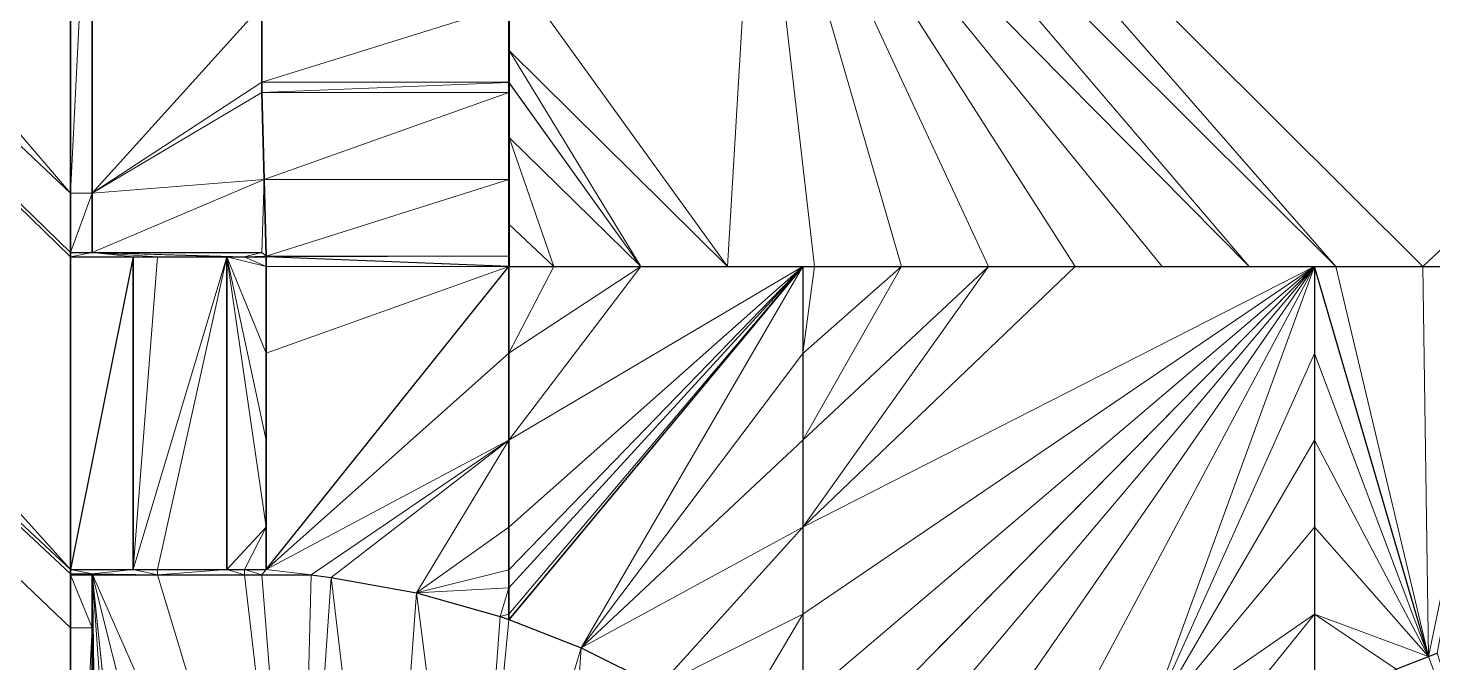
# Model space of a CAD drawing. Header units: metres. Extents: x 246428 to 246884, y 7418966 to 7419490.
# Drawn here: x 246715.28 to 246731.44, y 7419336.8 to 7419344.11 of the extents above; entities that cross this region are included whole.
import ezdxf

# ---------------------------------------------------------------- set-up
doc = ezdxf.new("R2010")
doc.units = ezdxf.units.M
doc.linetypes.add('blank name', pattern=[0])
doc.linetypes.add('HIDDEN', pattern=[9.525, 6.35, -3.175])
doc.layers.add('_12D_UNMAPPED', color=7, linetype='Continuous')
doc.layers.add('GRADELINES', color=250, linetype='HIDDEN', lineweight=25)
doc.layers.add('MISC_PATHS', color=7, linetype='Continuous', lineweight=35)
for name, color, linetype, lineweight, true_color in [('KERB_BACK', 7, 'Continuous', 35, 0x5fd2ff), ('KERB_LINE', 7, 'Continuous', 18, 0xb9b9b9), ('KERB_TOP', 7, 'Continuous', 18, 0xb9b9b9), ('STRUCTURE_RETAINING_WALL', 7, 'Continuous', 35, 0xeb00a5)]:
    doc.layers.add(name, color=color, linetype=linetype, lineweight=lineweight, true_color=true_color)

msp = doc.modelspace()

# ---------------------------------------------------------------- linework, layer by layer
at = {"layer": '_12D_UNMAPPED', "color": 3, "linetype": 'blank name', "lineweight": 0}
for points in [[(246715.767, 7419328.055, 34.725), (246622.898, 7419318.666, 34.002), (246669.359, 7419367.205, 34.673)], [(246672.065, 7419367.205, 34.692), (246715.767, 7419328.055, 34.725), (246669.359, 7419367.205, 34.673)], [(246715.767, 7419328.055, 34.725), (246672.065, 7419367.205, 34.692), (246674.359, 7419367.205, 34.709)], [(246715.767, 7419328.055, 34.725), (246672.065, 7419367.205, 34.692), (246672.065, 7419367.205, 34.692)], [(246715.767, 7419328.055, 34.725), (246674.359, 7419367.205, 34.709), (246679.359, 7419367.205, 34.744)], [(246715.767, 7419332.007, 34.753), (246715.767, 7419328.055, 34.725), (246679.359, 7419367.205, 34.744)], [(246715.767, 7419332.078, 34.753), (246715.767, 7419332.007, 34.753), (246679.359, 7419367.205, 34.744)], [(246715.767, 7419332.078, 34.753), (246715.767, 7419332.078, 34.753), (246679.359, 7419367.205, 34.744)], [(246684.359, 7419367.205, 34.779), (246715.767, 7419332.205, 34.754), (246679.359, 7419367.205, 34.744)], [(246715.767, 7419332.205, 34.754), (246715.767, 7419332.078, 34.753), (246679.359, 7419367.205, 34.744)], [(246684.359, 7419367.205, 34.779), (246715.767, 7419337.205, 34.789), (246715.767, 7419332.205, 34.754)], [(246684.359, 7419367.205, 34.779), (246715.767, 7419337.876, 34.794), (246715.767, 7419337.876, 34.794)], [(246684.359, 7419367.205, 34.779), (246715.767, 7419337.876, 34.794), (246715.767, 7419337.826, 34.794)], [(246715.767, 7419337.876, 34.794), (246684.359, 7419367.205, 34.779), (246689.359, 7419367.205, 34.815)], [(246684.359, 7419367.205, 34.779), (246715.767, 7419337.826, 34.794), (246715.767, 7419337.826, 34.794)], [(246684.359, 7419367.205, 34.779), (246715.767, 7419337.826, 34.794), (246715.767, 7419337.205, 34.789)], [(246715.767, 7419342.205, 34.825), (246689.359, 7419367.205, 34.815), (246694.359, 7419367.205, 34.85)], [(246715.767, 7419341.526, 34.82), (246715.767, 7419341.526, 34.82), (246689.359, 7419367.205, 34.815)], [(246715.767, 7419342.205, 34.825), (246715.767, 7419341.526, 34.82), (246689.359, 7419367.205, 34.815)], [(246715.767, 7419341.526, 34.82), (246715.767, 7419341.476, 34.82), (246689.359, 7419367.205, 34.815)], [(246715.767, 7419341.476, 34.82), (246715.767, 7419341.476, 34.82), (246689.359, 7419367.205, 34.815)], [(246715.767, 7419341.476, 34.82), (246715.767, 7419337.876, 34.794), (246689.359, 7419367.205, 34.815)], [(246715.767, 7419347.205, 34.86), (246715.767, 7419342.205, 34.825), (246694.359, 7419367.205, 34.85)], [(246731.329, 7419341.364, 35.67), (246723.667, 7419348.992, 35.67), (246739.573, 7419349.111, 35.67)], [(246732.329, 7419341.364, 35.67), (246731.329, 7419341.364, 35.67), (246739.573, 7419349.111, 35.67)], [(246731.329, 7419341.364, 35.67), (246730.329, 7419341.364, 35.67), (246723.667, 7419348.992, 35.67)], [(246723.667, 7419348.992, 35.67), (246730.329, 7419341.364, 35.67), (246723.667, 7419347.992, 35.67)], [(246723.667, 7419347.992, 35.67), (246729.329, 7419341.364, 35.67), (246723.667, 7419347.088, 35.67)], [(246723.667, 7419347.992, 35.67), (246730.329, 7419341.364, 35.67), (246729.329, 7419341.364, 35.67)], [(246715.768, 7419342.205, 35.325), (246715.767, 7419342.205, 34.825), (246715.768, 7419347.205, 35.36)], [(246715.767, 7419342.205, 34.825), (246715.767, 7419347.205, 34.86), (246715.768, 7419347.205, 35.36)], [(246715.768, 7419342.205, 35.325), (246715.768, 7419347.205, 35.36), (246716.018, 7419347.205, 35.36)], [(246716.018, 7419342.205, 35.325), (246715.768, 7419342.205, 35.325), (246716.018, 7419347.205, 35.36)], [(246717.967, 7419344.365, 35.613), (246716.018, 7419342.205, 35.325), (246716.018, 7419347.205, 35.36)], [(246723.667, 7419347.088, 35.67), (246723.329, 7419341.364, 35.67), (246720.813, 7419344.847, 35.67)], [(246724.329, 7419341.364, 35.67), (246723.329, 7419341.364, 35.67), (246723.667, 7419347.088, 35.67)], [(246727.329, 7419341.364, 35.67), (246726.329, 7419341.364, 35.67), (246723.667, 7419347.088, 35.67)], [(246728.329, 7419341.364, 35.67), (246727.329, 7419341.364, 35.67), (246723.667, 7419347.088, 35.67)], [(246729.329, 7419341.364, 35.67), (246728.329, 7419341.364, 35.67), (246723.667, 7419347.088, 35.67)], [(246726.329, 7419341.364, 35.67), (246725.329, 7419341.364, 35.67), (246723.667, 7419347.088, 35.67)], [(246725.329, 7419341.364, 35.67), (246724.329, 7419341.364, 35.67), (246723.667, 7419347.088, 35.67)], [(246720.811, 7419344.365, 35.67), (246720.813, 7419344.847, 35.67), (246720.813, 7419343.847, 35.67)], [(246723.329, 7419341.364, 35.67), (246720.813, 7419343.847, 35.67), (246720.813, 7419344.847, 35.67)], [(246716.018, 7419342.205, 35.325), (246717.967, 7419344.365, 35.613), (246717.967, 7419343.482, 35.613)], [(246720.811, 7419343.482, 35.67), (246717.967, 7419343.482, 35.613), (246720.811, 7419344.365, 35.67)], [(246717.967, 7419343.482, 35.613), (246717.967, 7419344.365, 35.613), (246720.811, 7419344.365, 35.67)], [(246720.811, 7419343.482, 35.67), (246720.811, 7419344.365, 35.67), (246720.813, 7419343.847, 35.67)], [(246720.811, 7419343.482, 35.67), (246720.813, 7419343.847, 35.67), (246722.329, 7419341.364, 35.67)], [(246723.329, 7419341.364, 35.67), (246722.329, 7419341.364, 35.67), (246720.813, 7419343.847, 35.67)], [(246716.018, 7419342.205, 35.325), (246717.967, 7419343.482, 35.613), (246717.967, 7419343.482, 35.613)], [(246716.018, 7419342.205, 35.325), (246717.967, 7419343.482, 35.613), (246717.97, 7419343.365, 35.613)], [(246720.811, 7419343.482, 35.67), (246720.811, 7419343.481, 35.67), (246717.967, 7419343.482, 35.613)], [(246717.967, 7419343.482, 35.613), (246720.811, 7419343.481, 35.67), (246717.967, 7419343.482, 35.613)], [(246717.967, 7419343.482, 35.613), (246720.811, 7419343.481, 35.67), (246717.97, 7419343.365, 35.613)], [(246720.811, 7419343.481, 35.67), (246720.811, 7419343.365, 35.67), (246717.97, 7419343.365, 35.613)], [(246720.811, 7419343.481, 35.67), (246720.811, 7419343.482, 35.67), (246722.329, 7419341.364, 35.67)], [(246720.811, 7419343.481, 35.67), (246722.329, 7419341.364, 35.67), (246720.813, 7419342.847, 35.67)], [(246720.811, 7419343.365, 35.67), (246720.811, 7419343.481, 35.67), (246720.813, 7419342.847, 35.67)], [(246717.995, 7419342.365, 35.614), (246716.018, 7419342.205, 35.325), (246717.97, 7419343.365, 35.613)], [(246717.995, 7419342.365, 35.614), (246717.97, 7419343.365, 35.613), (246720.811, 7419343.365, 35.67)], [(246720.811, 7419342.365, 35.67), (246717.995, 7419342.365, 35.614), (246720.811, 7419343.365, 35.67)], [(246720.811, 7419342.365, 35.67), (246720.811, 7419343.365, 35.67), (246720.813, 7419342.847, 35.67)], [(246720.813, 7419341.847, 35.67), (246720.811, 7419342.365, 35.67), (246720.813, 7419342.847, 35.67)], [(246721.329, 7419341.364, 35.67), (246720.813, 7419341.847, 35.67), (246720.813, 7419342.847, 35.67)], [(246722.329, 7419341.364, 35.67), (246721.329, 7419341.364, 35.67), (246720.813, 7419342.847, 35.67)], [(246716.018, 7419341.526, 35.32), (246716.018, 7419342.205, 35.325), (246717.995, 7419342.365, 35.614)], [(246716.018, 7419341.526, 35.32), (246717.995, 7419342.365, 35.614), (246717.967, 7419341.526, 35.613)], [(246717.995, 7419342.365, 35.614), (246718.017, 7419341.482, 35.614), (246717.967, 7419341.526, 35.613)], [(246718.017, 7419341.482, 35.614), (246717.995, 7419342.365, 35.614), (246720.811, 7419342.365, 35.67)], [(246720.811, 7419341.482, 35.67), (246718.017, 7419341.482, 35.614), (246720.811, 7419342.365, 35.67)], [(246720.811, 7419341.482, 35.67), (246720.811, 7419342.365, 35.67), (246720.813, 7419341.847, 35.67)], [(246715.767, 7419341.526, 34.82), (246715.767, 7419342.205, 34.825), (246715.768, 7419341.526, 35.32)], [(246715.767, 7419342.205, 34.825), (246715.768, 7419342.205, 35.325), (246715.768, 7419341.526, 35.32)], [(246715.768, 7419341.526, 35.32), (246716.018, 7419342.205, 35.325), (246716.018, 7419341.526, 35.32)], [(246715.768, 7419341.526, 35.32), (246715.768, 7419342.205, 35.325), (246716.018, 7419342.205, 35.325)], [(246720.813, 7419341.364, 35.67), (246720.811, 7419341.482, 35.67), (246720.813, 7419341.847, 35.67)], [(246720.813, 7419341.364, 35.67), (246720.813, 7419341.847, 35.67), (246721.329, 7419341.364, 35.67)], [(246715.767, 7419341.476, 34.82), (246715.768, 7419341.526, 35.32), (246716.018, 7419341.526, 35.32)], [(246715.767, 7419341.476, 34.82), (246716.018, 7419341.526, 35.32), (246716.487, 7419341.476, 34.82)], [(246715.767, 7419341.476, 34.82), (246715.767, 7419341.476, 34.82), (246716.018, 7419341.526, 35.32)], [(246715.767, 7419341.476, 34.82), (246715.767, 7419341.526, 34.82), (246715.768, 7419341.526, 35.32)], [(246715.767, 7419341.526, 34.82), (246715.767, 7419341.526, 34.82), (246715.768, 7419341.526, 35.32)], [(246715.767, 7419337.876, 34.794), (246715.767, 7419341.476, 34.82), (246715.768, 7419337.876, 34.794)], [(246715.767, 7419341.476, 34.82), (246716.487, 7419341.476, 34.82), (246715.768, 7419337.876, 34.794)], [(246716.487, 7419341.476, 34.82), (246716.487, 7419337.876, 34.808), (246715.768, 7419337.876, 34.794)], [(246716.018, 7419341.526, 35.32), (246717.567, 7419341.476, 35.608), (246716.767, 7419341.476, 35.024)], [(246717.567, 7419341.476, 35.608), (246716.018, 7419341.526, 35.32), (246717.767, 7419341.476, 35.611)], [(246716.487, 7419341.476, 34.82), (246716.018, 7419341.526, 35.32), (246716.767, 7419341.476, 35.024)], [(246717.767, 7419341.476, 35.611), (246716.018, 7419341.526, 35.32), (246717.967, 7419341.526, 35.613)], [(246716.487, 7419337.876, 34.808), (246717.567, 7419341.476, 35.608), (246716.768, 7419337.876, 35.017)], [(246716.487, 7419337.876, 34.808), (246716.767, 7419341.476, 35.024), (246717.567, 7419341.476, 35.608)], [(246716.487, 7419337.876, 34.808), (246716.487, 7419341.476, 34.82), (246716.767, 7419341.476, 35.024)], [(246717.567, 7419341.476, 35.608), (246717.567, 7419337.876, 35.608), (246716.768, 7419337.876, 35.017)], [(246717.567, 7419341.476, 35.608), (246718.017, 7419341.364, 35.614), (246718.017, 7419340.365, 35.614)], [(246717.567, 7419341.476, 35.608), (246718.017, 7419340.365, 35.614), (246718.017, 7419339.365, 35.613)], [(246717.567, 7419341.476, 35.608), (246718.017, 7419339.365, 35.613), (246718.017, 7419338.365, 35.613)], [(246718.017, 7419341.364, 35.614), (246717.567, 7419341.476, 35.608), (246717.767, 7419341.476, 35.611)], [(246717.567, 7419341.476, 35.608), (246718.017, 7419338.365, 35.613), (246717.567, 7419337.876, 35.608)], [(246718.017, 7419341.482, 35.614), (246717.767, 7419341.476, 35.611), (246717.967, 7419341.526, 35.613)], [(246718.017, 7419341.482, 35.614), (246718.017, 7419341.476, 35.614), (246717.767, 7419341.476, 35.611)], [(246718.017, 7419341.365, 35.614), (246718.017, 7419341.364, 35.614), (246717.767, 7419341.476, 35.611)], [(246717.767, 7419341.476, 35.611), (246718.017, 7419341.476, 35.614), (246718.017, 7419341.365, 35.614)], [(246718.017, 7419341.482, 35.614), (246718.017, 7419341.482, 35.614), (246717.967, 7419341.526, 35.613)], [(246720.811, 7419341.482, 35.67), (246720.811, 7419341.481, 35.67), (246718.017, 7419341.476, 35.614)], [(246718.017, 7419341.482, 35.614), (246720.811, 7419341.482, 35.67), (246718.017, 7419341.476, 35.614)], [(246718.017, 7419341.482, 35.614), (246720.811, 7419341.482, 35.67), (246718.017, 7419341.482, 35.614)], [(246720.811, 7419341.481, 35.67), (246720.811, 7419341.365, 35.67), (246718.017, 7419341.476, 35.614)], [(246720.811, 7419341.365, 35.67), (246718.017, 7419341.365, 35.614), (246718.017, 7419341.476, 35.614)], [(246720.813, 7419341.364, 35.67), (246720.811, 7419341.481, 35.67), (246720.811, 7419341.482, 35.67)], [(246720.811, 7419341.365, 35.67), (246720.811, 7419341.481, 35.67), (246720.813, 7419341.364, 35.67)], [(246718.017, 7419341.365, 35.614), (246720.811, 7419341.365, 35.67), (246718.017, 7419341.364, 35.614)], [(246720.811, 7419341.365, 35.67), (246720.811, 7419341.364, 35.67), (246718.017, 7419341.364, 35.614)], [(246718.017, 7419341.364, 35.614), (246720.811, 7419341.364, 35.67), (246718.017, 7419340.365, 35.614)], [(246720.811, 7419341.364, 35.67), (246720.811, 7419340.365, 35.65), (246718.017, 7419337.876, 35.614)], [(246718.017, 7419340.365, 35.614), (246720.811, 7419341.364, 35.67), (246718.017, 7419337.876, 35.614)], [(246720.811, 7419341.364, 35.67), (246720.811, 7419341.365, 35.67), (246720.813, 7419341.364, 35.67)], [(246720.811, 7419340.365, 35.65), (246721.329, 7419341.364, 35.67), (246722.329, 7419341.364, 35.67)], [(246720.811, 7419337.666, 35.596), (246720.811, 7419337.666, 35.596), (246724.193, 7419341.364, 35.67)], [(246720.811, 7419337.365, 35.59), (246720.811, 7419337.666, 35.596), (246724.193, 7419341.364, 35.67)], [(246720.811, 7419339.365, 35.63), (246720.811, 7419340.365, 35.65), (246722.329, 7419341.364, 35.67)], [(246720.811, 7419340.365, 35.65), (246720.813, 7419341.364, 35.67), (246721.329, 7419341.364, 35.67)], [(246720.811, 7419337.299, 35.589), (246720.811, 7419337.304, 35.589), (246724.193, 7419341.364, 35.67)], [(246720.811, 7419340.365, 35.65), (246720.811, 7419341.364, 35.67), (246720.813, 7419341.364, 35.67)], [(246720.811, 7419338.365, 35.61), (246720.811, 7419339.365, 35.63), (246724.193, 7419341.364, 35.67)], [(246720.811, 7419339.365, 35.63), (246722.329, 7419341.364, 35.67), (246724.193, 7419341.364, 35.67)], [(246720.811, 7419337.299, 35.589), (246724.193, 7419341.364, 35.67), (246721.645, 7419336.977, 35.594)], [(246720.811, 7419337.666, 35.596), (246720.811, 7419337.875, 35.6), (246724.193, 7419341.364, 35.67)], [(246720.811, 7419337.304, 35.589), (246720.811, 7419337.365, 35.59), (246724.193, 7419341.364, 35.67)], [(246720.811, 7419337.875, 35.6), (246720.811, 7419338.365, 35.61), (246724.193, 7419341.364, 35.67)], [(246720.811, 7419337.875, 35.6), (246720.811, 7419337.875, 35.6), (246724.193, 7419341.364, 35.67)], [(246721.645, 7419336.977, 35.594), (246724.193, 7419341.364, 35.67), (246724.193, 7419340.364, 35.66)], [(246722.329, 7419341.364, 35.67), (246723.329, 7419341.364, 35.67), (246724.193, 7419341.364, 35.67)], [(246724.329, 7419341.364, 35.67), (246724.193, 7419341.364, 35.67), (246723.329, 7419341.364, 35.67)], [(246724.193, 7419341.364, 35.67), (246724.329, 7419341.364, 35.67), (246724.193, 7419340.364, 35.66)], [(246724.193, 7419339.364, 35.65), (246726.329, 7419341.364, 35.67), (246724.193, 7419338.364, 35.64)], [(246724.193, 7419337.364, 35.63), (246724.193, 7419338.364, 35.64), (246730.082, 7419341.364, 35.67)], [(246724.329, 7419341.364, 35.67), (246725.329, 7419341.364, 35.67), (246724.193, 7419340.364, 35.66)], [(246725.329, 7419341.364, 35.67), (246726.329, 7419341.364, 35.67), (246724.193, 7419339.364, 35.65)], [(246724.193, 7419340.364, 35.66), (246725.329, 7419341.364, 35.67), (246724.193, 7419339.364, 35.65)], [(246724.194, 7419335.389, 35.61), (246724.193, 7419335.389, 35.61), (246730.082, 7419341.364, 35.67)], [(246724.193, 7419336.364, 35.62), (246724.193, 7419337.364, 35.63), (246730.082, 7419341.364, 35.67)], [(246724.193, 7419335.389, 35.61), (246724.193, 7419336.364, 35.62), (246730.082, 7419341.364, 35.67)], [(246724.193, 7419338.364, 35.64), (246727.329, 7419341.364, 35.67), (246730.082, 7419341.364, 35.67)], [(246724.193, 7419338.364, 35.64), (246726.329, 7419341.364, 35.67), (246727.329, 7419341.364, 35.67)], [(246725.168, 7419335.543, 35.61), (246724.194, 7419335.389, 35.61), (246730.082, 7419341.364, 35.67)], [(246726.156, 7419335.7, 35.61), (246725.168, 7419335.543, 35.61), (246730.082, 7419341.364, 35.67)], [(246727.143, 7419335.857, 35.61), (246726.156, 7419335.7, 35.61), (246730.082, 7419341.364, 35.67)], [(246727.143, 7419335.857, 35.61), (246730.082, 7419341.364, 35.67), (246728.131, 7419336.013, 35.61)], [(246727.329, 7419341.364, 35.67), (246728.329, 7419341.364, 35.67), (246730.082, 7419341.364, 35.67)], [(246728.131, 7419336.013, 35.61), (246730.082, 7419341.364, 35.67), (246730.082, 7419340.364, 35.658)], [(246728.329, 7419341.364, 35.67), (246729.329, 7419341.364, 35.67), (246730.082, 7419341.364, 35.67)], [(246730.329, 7419341.364, 35.67), (246730.082, 7419341.364, 35.67), (246729.329, 7419341.364, 35.67)], [(246730.082, 7419341.364, 35.67), (246730.329, 7419341.364, 35.67), (246731.395, 7419336.876, 35.58)], [(246730.082, 7419340.364, 35.658), (246730.082, 7419341.364, 35.67), (246731.395, 7419336.876, 35.58)], [(246730.329, 7419341.364, 35.67), (246731.329, 7419341.364, 35.67), (246731.395, 7419336.876, 35.58)], [(246731.329, 7419341.364, 35.67), (246732.329, 7419341.364, 35.67), (246731.395, 7419336.876, 35.58)], [(246732.329, 7419341.364, 35.67), (246731.495, 7419336.913, 35.581), (246731.395, 7419336.876, 35.58)], [(246720.811, 7419340.365, 35.65), (246720.811, 7419339.365, 35.63), (246718.017, 7419337.876, 35.614)], [(246718.017, 7419340.365, 35.614), (246718.017, 7419337.876, 35.614), (246718.017, 7419339.365, 35.613)], [(246721.645, 7419336.977, 35.594), (246724.193, 7419340.364, 35.66), (246724.193, 7419339.364, 35.65)], [(246728.131, 7419336.013, 35.61), (246730.082, 7419340.364, 35.658), (246730.082, 7419339.364, 35.646)], [(246730.082, 7419340.364, 35.658), (246731.395, 7419336.876, 35.58), (246730.082, 7419339.364, 35.646)], [(246718.535, 7419337.815, 35.608), (246718.017, 7419337.876, 35.614), (246720.811, 7419339.365, 35.63)], [(246718.017, 7419338.365, 35.613), (246718.017, 7419339.365, 35.613), (246718.017, 7419337.876, 35.614)], [(246718.535, 7419337.815, 35.608), (246720.811, 7419339.365, 35.63), (246718.766, 7419337.787, 35.606)], [(246718.766, 7419337.787, 35.606), (246720.811, 7419339.365, 35.63), (246719.75, 7419337.608, 35.598)], [(246720.811, 7419339.365, 35.63), (246720.811, 7419338.365, 35.61), (246719.75, 7419337.608, 35.598)], [(246721.645, 7419336.977, 35.594), (246724.193, 7419339.364, 35.65), (246724.193, 7419338.364, 35.64)], [(246728.131, 7419336.013, 35.61), (246730.082, 7419339.364, 35.646), (246730.082, 7419338.364, 35.634)], [(246731.395, 7419336.876, 35.58), (246730.082, 7419338.364, 35.634), (246730.082, 7419339.364, 35.646)], [(246717.567, 7419337.876, 35.608), (246718.017, 7419338.365, 35.613), (246717.768, 7419337.876, 35.611)], [(246718.017, 7419338.365, 35.613), (246718.017, 7419337.876, 35.613), (246717.768, 7419337.876, 35.611)], [(246718.017, 7419337.876, 35.613), (246718.017, 7419338.365, 35.613), (246718.017, 7419337.876, 35.614)], [(246720.811, 7419338.365, 35.61), (246720.811, 7419337.875, 35.6), (246719.75, 7419337.608, 35.598)], [(246721.645, 7419336.977, 35.594), (246724.193, 7419338.364, 35.64), (246722.539, 7419336.531, 35.599)], [(246724.193, 7419338.364, 35.64), (246724.193, 7419337.364, 35.63), (246722.539, 7419336.531, 35.599)], [(246730.082, 7419338.364, 35.634), (246730.082, 7419337.364, 35.623), (246728.131, 7419336.013, 35.61)], [(246730.082, 7419337.364, 35.623), (246730.082, 7419338.364, 35.634), (246731.395, 7419336.876, 35.58)], [(246715.768, 7419337.826, 35.294), (246715.767, 7419337.826, 34.794), (246715.768, 7419337.876, 34.794)], [(246715.767, 7419337.826, 34.794), (246715.767, 7419337.876, 34.794), (246715.768, 7419337.876, 34.794)], [(246715.767, 7419337.876, 34.794), (246715.767, 7419337.876, 34.794), (246715.768, 7419337.876, 34.794)], [(246715.767, 7419337.826, 34.794), (246715.768, 7419337.826, 35.294), (246715.768, 7419337.815, 35.294)], [(246715.767, 7419337.826, 34.794), (246715.767, 7419337.826, 34.794), (246715.768, 7419337.826, 35.294)], [(246715.767, 7419337.205, 34.789), (246715.767, 7419337.826, 34.794), (246715.768, 7419337.815, 35.294)], [(246715.768, 7419337.205, 35.289), (246715.767, 7419337.205, 34.789), (246715.768, 7419337.815, 35.294)], [(246716.487, 7419337.876, 34.808), (246716.487, 7419337.876, 34.809), (246715.768, 7419337.876, 34.794)], [(246716.018, 7419337.826, 35.294), (246715.768, 7419337.826, 35.294), (246715.768, 7419337.876, 34.794)], [(246716.018, 7419337.826, 35.294), (246715.768, 7419337.876, 34.794), (246716.487, 7419337.876, 34.809)], [(246715.768, 7419337.826, 35.294), (246716.018, 7419337.826, 35.294), (246715.768, 7419337.815, 35.294)], [(246715.768, 7419337.815, 35.294), (246716.018, 7419337.826, 35.294), (246716.018, 7419337.815, 35.294)], [(246716.018, 7419337.205, 35.289), (246715.768, 7419337.205, 35.289), (246715.768, 7419337.815, 35.294)], [(246716.018, 7419337.205, 35.289), (246715.768, 7419337.815, 35.294), (246716.018, 7419337.815, 35.294)], [(246716.768, 7419337.815, 35.417), (246716.018, 7419337.826, 35.294), (246716.487, 7419337.876, 34.809)], [(246716.018, 7419337.826, 35.294), (246716.423, 7419332.111, 34.783), (246716.085, 7419332.057, 34.767)], [(246716.609, 7419332.14, 34.791), (246716.608, 7419332.14, 34.791), (246716.018, 7419337.826, 35.294)], [(246716.608, 7419332.14, 34.791), (246716.423, 7419332.111, 34.783), (246716.018, 7419337.826, 35.294)], [(246716.018, 7419337.826, 35.294), (246716.085, 7419332.057, 34.767), (246716.018, 7419337.815, 35.294)], [(246716.768, 7419337.815, 35.417), (246718.399, 7419332.424, 34.874), (246716.018, 7419337.826, 35.294)], [(246716.018, 7419337.826, 35.294), (246717.411, 7419332.268, 34.828), (246716.609, 7419332.14, 34.791)], [(246716.018, 7419337.826, 35.294), (246718.399, 7419332.424, 34.874), (246717.411, 7419332.268, 34.828)], [(246716.085, 7419332.057, 34.767), (246716.018, 7419337.205, 35.289), (246716.018, 7419337.815, 35.294)], [(246716.768, 7419337.815, 35.417), (246716.487, 7419337.876, 34.809), (246716.768, 7419337.876, 35.017)], [(246716.487, 7419337.876, 34.809), (246716.487, 7419337.876, 34.808), (246716.768, 7419337.876, 35.017)], [(246716.768, 7419337.815, 35.417), (246716.768, 7419337.876, 35.017), (246717.567, 7419337.876, 35.608)], [(246716.768, 7419337.876, 35.017), (246717.567, 7419337.876, 35.608), (246717.567, 7419337.876, 35.608)], [(246717.768, 7419337.815, 35.58), (246716.768, 7419337.815, 35.417), (246717.567, 7419337.876, 35.608)], [(246718.399, 7419332.424, 34.874), (246716.768, 7419337.815, 35.417), (246717.768, 7419337.815, 35.58)], [(246717.768, 7419337.815, 35.58), (246717.567, 7419337.876, 35.608), (246717.768, 7419337.876, 35.611)], [(246717.567, 7419337.876, 35.608), (246717.567, 7419337.876, 35.608), (246717.768, 7419337.876, 35.611)], [(246718.017, 7419337.876, 35.613), (246718.017, 7419337.876, 35.614), (246717.768, 7419337.876, 35.611)], [(246717.967, 7419337.815, 35.613), (246717.768, 7419337.876, 35.611), (246718.017, 7419337.876, 35.614)], [(246717.967, 7419337.815, 35.613), (246717.768, 7419337.815, 35.58), (246717.768, 7419337.876, 35.611)], [(246718.399, 7419332.424, 34.874), (246717.768, 7419337.815, 35.58), (246717.967, 7419337.815, 35.613)], [(246718.535, 7419337.815, 35.608), (246717.967, 7419337.815, 35.613), (246718.017, 7419337.876, 35.614)], [(246718.399, 7419332.424, 34.874), (246717.967, 7419337.815, 35.613), (246718.535, 7419337.815, 35.608)], [(246718.399, 7419332.424, 34.874), (246718.535, 7419337.815, 35.608), (246718.766, 7419337.787, 35.606)], [(246719.386, 7419332.581, 34.919), (246718.399, 7419332.424, 34.874), (246718.766, 7419337.787, 35.606)], [(246719.386, 7419332.581, 34.919), (246718.766, 7419337.787, 35.606), (246719.75, 7419337.608, 35.598)], [(246720.811, 7419337.875, 35.6), (246720.811, 7419337.875, 35.6), (246719.75, 7419337.608, 35.598)], [(246720.811, 7419337.875, 35.6), (246720.811, 7419337.666, 35.596), (246719.75, 7419337.608, 35.598)], [(246720.374, 7419332.738, 34.965), (246719.386, 7419332.581, 34.919), (246719.75, 7419337.608, 35.598)], [(246720.811, 7419337.666, 35.596), (246720.811, 7419337.666, 35.596), (246719.75, 7419337.608, 35.598)], [(246719.75, 7419337.608, 35.598), (246720.811, 7419337.666, 35.596), (246720.712, 7419337.337, 35.59)], [(246720.374, 7419332.738, 34.965), (246719.75, 7419337.608, 35.598), (246720.712, 7419337.337, 35.59)], [(246720.811, 7419337.666, 35.596), (246720.811, 7419337.365, 35.59), (246720.712, 7419337.337, 35.59)], [(246720.811, 7419337.299, 35.589), (246720.374, 7419332.738, 34.965), (246720.712, 7419337.337, 35.59)], [(246720.374, 7419332.738, 34.965), (246720.811, 7419337.299, 35.589), (246721.645, 7419336.977, 35.594)], [(246720.811, 7419337.304, 35.589), (246720.712, 7419337.337, 35.59), (246720.811, 7419337.365, 35.59)], [(246720.811, 7419337.299, 35.589), (246720.712, 7419337.337, 35.59), (246720.811, 7419337.304, 35.589)], [(246722.539, 7419336.531, 35.599), (246724.193, 7419337.364, 35.63), (246723.388, 7419336.003, 35.605)], [(246724.193, 7419337.364, 35.63), (246724.193, 7419336.364, 35.62), (246723.388, 7419336.003, 35.605)], [(246728.131, 7419336.013, 35.61), (246730.082, 7419337.364, 35.623), (246729.118, 7419336.17, 35.61)], [(246730.082, 7419337.364, 35.623), (246730.082, 7419336.364, 35.611), (246729.118, 7419336.17, 35.61)], [(246730.082, 7419336.364, 35.611), (246730.082, 7419337.364, 35.623), (246731.022, 7419336.73, 35.589)], [(246731.022, 7419336.73, 35.589), (246730.082, 7419337.364, 35.623), (246731.395, 7419336.876, 35.58)], [(246715.767, 7419332.205, 34.754), (246715.768, 7419337.205, 35.289), (246715.768, 7419332.205, 35.254)], [(246715.767, 7419332.205, 34.754), (246715.767, 7419337.205, 34.789), (246715.768, 7419337.205, 35.289)], [(246715.768, 7419332.205, 35.254), (246715.768, 7419337.205, 35.289), (246716.018, 7419337.205, 35.289)], [(246715.768, 7419332.205, 35.254), (246716.018, 7419337.205, 35.289), (246716.018, 7419332.205, 35.254)], [(246716.018, 7419332.205, 35.254), (246716.018, 7419337.205, 35.289), (246716.085, 7419332.057, 34.767)], [(246721.362, 7419332.894, 35.01), (246720.374, 7419332.738, 34.965), (246721.645, 7419336.977, 35.594)], [(246721.362, 7419332.894, 35.01), (246721.645, 7419336.977, 35.594), (246722.539, 7419336.531, 35.599)], [(246732.226, 7419334.618, 35.239), (246731.022, 7419336.73, 35.589), (246731.395, 7419336.876, 35.58)], [(246732.226, 7419334.618, 35.239), (246731.395, 7419336.876, 35.58), (246731.495, 7419336.913, 35.581)]]:
    msp.add_3dface(points, dxfattribs=at)
at = {"layer": 'GRADELINES'}
for points in [[(246720.813, 7419344.847, 35.67), (246720.813, 7419343.847, 35.67), (246720.813, 7419342.847, 35.67), (246720.813, 7419341.847, 35.67), (246720.813, 7419341.364, 35.67), (246720.813, 7419341.364, 35.67), (246721.329, 7419341.364, 35.67), (246722.329, 7419341.364, 35.67), (246723.329, 7419341.364, 35.67), (246724.329, 7419341.364, 35.67), (246725.329, 7419341.364, 35.67), (246726.329, 7419341.364, 35.67), (246727.329, 7419341.364, 35.67), (246728.329, 7419341.364, 35.67), (246729.329, 7419341.364, 35.67), (246730.329, 7419341.364, 35.67), (246731.329, 7419341.364, 35.67), (246732.329, 7419341.364, 35.67)], [(246715.767, 7419341.526, 34.82), (246715.768, 7419341.526, 35.32), (246716.018, 7419341.526, 35.32), (246716.018, 7419341.526, 35.32), (246717.967, 7419341.526, 35.613)], [(246715.767, 7419341.476, 34.82), (246716.487, 7419341.476, 34.819), (246716.487, 7419341.476, 34.819), (246716.767, 7419341.476, 35.024), (246717.567, 7419341.476, 35.608), (246717.567, 7419341.476, 35.608), (246717.767, 7419341.476, 35.611), (246718.017, 7419341.476, 35.614)], [(246716.487, 7419341.476, 34.82), (246715.768, 7419337.876, 34.794)], [(246720.811, 7419341.365, 35.67), (246718.017, 7419341.476, 35.614)], [(246718.017, 7419337.876, 35.614), (246720.811, 7419341.364, 35.67)], [(246724.193, 7419341.364, 35.67), (246720.811, 7419337.299, 35.589)], [(246724.193, 7419341.364, 35.67), (246724.193, 7419340.364, 35.66), (246724.193, 7419339.364, 35.65), (246724.193, 7419338.364, 35.64), (246724.193, 7419337.364, 35.63), (246724.193, 7419336.364, 35.62), (246724.193, 7419335.389, 35.61)], [(246730.082, 7419341.364, 35.67), (246724.193, 7419335.389, 35.61)], [(246730.082, 7419341.364, 35.67), (246730.082, 7419340.364, 35.658), (246730.082, 7419339.364, 35.646), (246730.082, 7419338.364, 35.634), (246730.082, 7419337.364, 35.623), (246730.082, 7419336.364, 35.611), (246730.082, 7419336.323, 35.61)], [(246731.395, 7419336.876, 35.58), (246730.082, 7419341.364, 35.67)], [(246715.768, 7419337.876, 34.794), (246716.487, 7419337.876, 34.809), (246716.487, 7419337.876, 34.809), (246716.768, 7419337.876, 35.017), (246717.567, 7419337.876, 35.608), (246717.567, 7419337.876, 35.608), (246717.768, 7419337.876, 35.611), (246718.017, 7419337.876, 35.614)], [(246715.768, 7419337.815, 35.294), (246716.018, 7419337.815, 35.294), (246716.018, 7419337.815, 35.294), (246716.768, 7419337.815, 35.417), (246717.768, 7419337.815, 35.58), (246717.967, 7419337.815, 35.613), (246717.967, 7419337.815, 35.613), (246718.535, 7419337.815, 35.608), (246718.535, 7419337.815, 35.608), (246718.766, 7419337.787, 35.606), (246719.75, 7419337.608, 35.598), (246720.712, 7419337.337, 35.59), (246720.811, 7419337.304, 35.589), (246720.811, 7419337.304, 35.589), (246721.645, 7419336.977, 35.594), (246722.539, 7419336.531, 35.599)], [(246716.018, 7419337.826, 35.294), (246716.085, 7419332.057, 34.767)], [(246731.022, 7419336.73, 35.589), (246731.395, 7419336.876, 35.58), (246731.395, 7419336.876, 35.58), (246731.495, 7419336.913, 35.581)]]:
    msp.add_polyline3d(points, dxfattribs=at)
at = {"layer": 'KERB_BACK'}
msp.add_polyline3d([(246715.767, 7419347.205, 34.86), (246715.767, 7419342.205, 34.825), (246715.767, 7419341.526, 34.82), (246715.767, 7419341.526, 34.82), (246715.767, 7419341.476, 34.82), (246715.767, 7419341.476, 34.82), (246715.767, 7419337.876, 34.794), (246715.767, 7419337.876, 34.794), (246715.767, 7419337.826, 34.794), (246715.767, 7419337.826, 34.794), (246715.767, 7419337.205, 34.789), (246715.767, 7419332.205, 34.754)], dxfattribs=at)
at = {"layer": 'KERB_LINE'}
msp.add_polyline3d([(246715.767, 7419347.205, 34.86), (246715.767, 7419342.205, 34.825), (246715.767, 7419341.526, 34.82), (246715.767, 7419341.526, 34.82), (246715.767, 7419341.476, 34.82), (246715.767, 7419341.476, 34.82), (246715.767, 7419337.876, 34.794), (246715.767, 7419337.876, 34.794), (246715.767, 7419337.826, 34.794), (246715.767, 7419337.826, 34.794), (246715.767, 7419337.205, 34.789), (246715.767, 7419332.205, 34.754)], dxfattribs=at)
at = {"layer": 'KERB_TOP'}
msp.add_polyline3d([(246715.767, 7419347.205, 34.86), (246715.767, 7419342.205, 34.825), (246715.767, 7419341.526, 34.82), (246715.767, 7419341.526, 34.82), (246715.767, 7419341.476, 34.82), (246715.767, 7419341.476, 34.82), (246715.767, 7419337.876, 34.794), (246715.767, 7419337.876, 34.794), (246715.767, 7419337.826, 34.794), (246715.767, 7419337.826, 34.794), (246715.767, 7419337.205, 34.789), (246715.767, 7419332.205, 34.754)], dxfattribs=at)
at = {"layer": 'MISC_PATHS'}
for points in [[(246717.967, 7419349.798, 35.575), (246717.967, 7419349.531, 35.579), (246717.967, 7419348.529, 35.594), (246717.967, 7419347.528, 35.609), (246717.967, 7419347.25, 35.613), (246717.967, 7419347.088, 35.613), (246717.967, 7419347.074, 35.613), (246717.967, 7419346.365, 35.613), (246717.967, 7419345.365, 35.613), (246717.967, 7419344.365, 35.613), (246717.967, 7419343.482, 35.613), (246717.967, 7419343.482, 35.613), (246717.97, 7419343.365, 35.613), (246717.995, 7419342.365, 35.614), (246718.017, 7419341.482, 35.614), (246718.017, 7419341.482, 35.614), (246718.017, 7419341.365, 35.614), (246718.017, 7419341.364, 35.614), (246718.017, 7419340.365, 35.614), (246718.017, 7419339.365, 35.613), (246718.017, 7419338.365, 35.613), (246718.017, 7419337.876, 35.613)], [(246715.767, 7419347.205, 34.86), (246715.767, 7419342.205, 34.825), (246715.767, 7419341.526, 34.82), (246715.767, 7419341.526, 34.82), (246715.767, 7419341.476, 34.82), (246715.767, 7419341.476, 34.82), (246715.767, 7419337.876, 34.794), (246715.767, 7419337.876, 34.794), (246715.767, 7419337.826, 34.794), (246715.767, 7419337.826, 34.794), (246715.767, 7419337.205, 34.789), (246715.767, 7419332.205, 34.754)], [(246720.811, 7419344.365, 35.67), (246720.811, 7419343.482, 35.67), (246720.811, 7419343.481, 35.67), (246720.811, 7419343.365, 35.67), (246720.811, 7419342.365, 35.67), (246720.811, 7419341.482, 35.67), (246720.811, 7419341.481, 35.67), (246720.811, 7419341.365, 35.67), (246720.811, 7419341.364, 35.67), (246720.811, 7419340.365, 35.65), (246720.811, 7419339.365, 35.63), (246720.811, 7419338.365, 35.61), (246720.811, 7419337.875, 35.6), (246720.811, 7419337.875, 35.6), (246720.811, 7419337.666, 35.596), (246720.811, 7419337.666, 35.596), (246720.811, 7419337.365, 35.59), (246720.811, 7419337.299, 35.589)], [(246716.487, 7419341.476, 34.82), (246716.487, 7419337.876, 34.808)], [(246717.567, 7419341.476, 35.608), (246717.567, 7419337.876, 35.608)]]:
    msp.add_polyline3d(points, dxfattribs=at)
at = {"layer": 'STRUCTURE_RETAINING_WALL'}
for points in [[(246715.768, 7419349.919, 35.379), (246715.768, 7419347.205, 35.36), (246715.768, 7419342.205, 35.325), (246715.768, 7419341.526, 35.32)], [(246716.018, 7419349.919, 35.379), (246716.018, 7419347.205, 35.36), (246716.018, 7419342.205, 35.325), (246716.018, 7419341.526, 35.32)], [(246715.768, 7419337.826, 35.294), (246715.768, 7419337.205, 35.289), (246715.768, 7419332.205, 35.254), (246715.768, 7419332.078, 35.253)], [(246716.018, 7419337.826, 35.294), (246716.018, 7419337.205, 35.289), (246716.018, 7419332.205, 35.254), (246716.018, 7419332.078, 35.253)]]:
    msp.add_polyline3d(points, dxfattribs=at)

doc.saveas('drawing.dxf')
